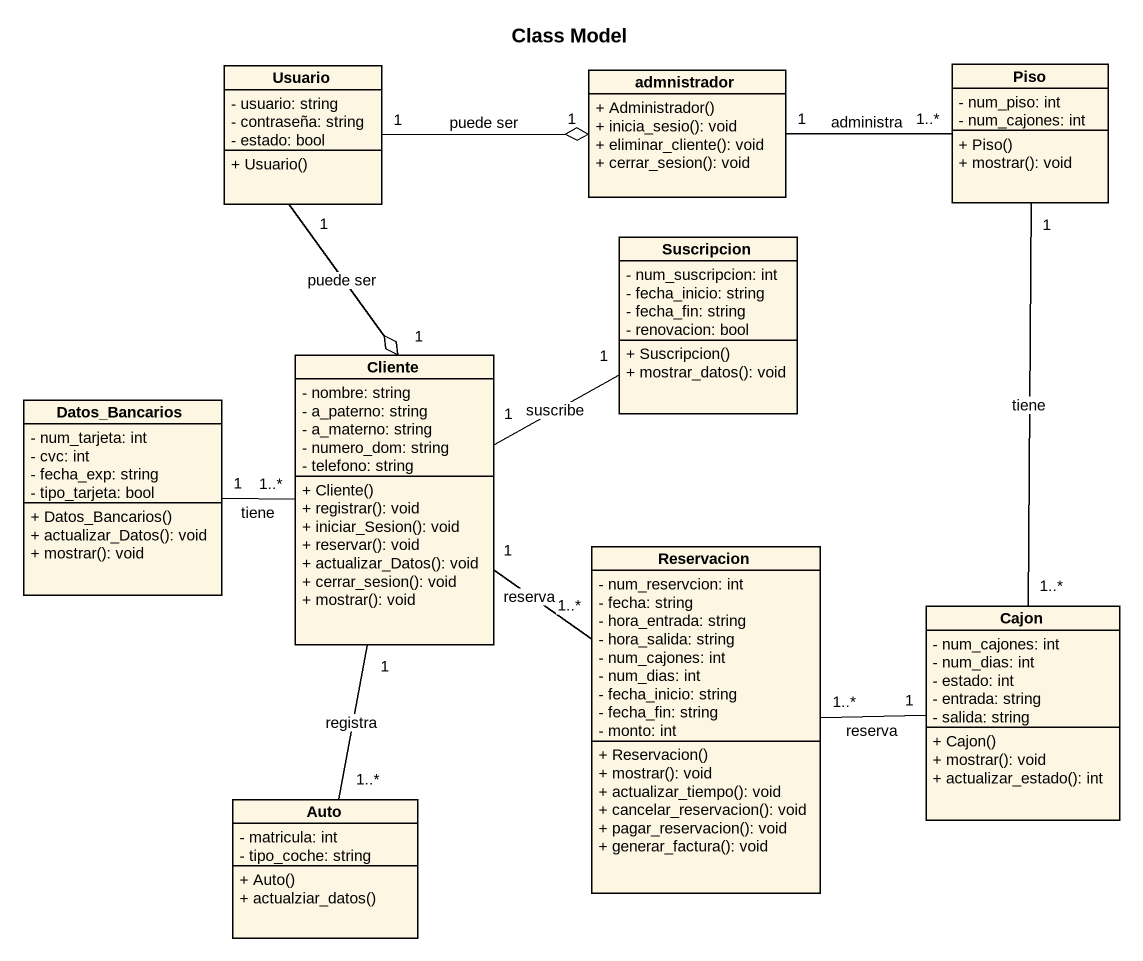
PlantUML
@startuml
title Class Model
hide circle
hide empty members
skinparam classAttributeIconSize 0
class Usuario {
  - usuario: string
  - contraseña: string
  - estado: bool
  + Usuario()
}
class admnistrador {
  + Administrador()
  + inicia_sesio(): void
  + eliminar_cliente(): void
  + cerrar_sesion(): void
}
class Piso {
  - num_piso: int
  - num_cajones: int
  + Piso()
  + mostrar(): void
}
class Suscripcion {
  - num_suscripcion: int
  - fecha_inicio: string
  - fecha_fin: string
  - renovacion: bool
  + Suscripcion()
  + mostrar_datos(): void
}
class Datos_Bancarios {
  - num_tarjeta: int
  - cvc: int
  - fecha_exp: string
  - tipo_tarjeta: bool
  + Datos_Bancarios()
  + actualizar_Datos(): void
  + mostrar(): void
}
class Cliente {
  - nombre: string
  - a_paterno: string
  - a_materno: string
  - numero_dom: string
  - telefono: string
  + Cliente()
  + registrar(): void
  + iniciar_Sesion(): void
  + reservar(): void
  + actualizar_Datos(): void
  + cerrar_sesion(): void
  + mostrar(): void
}
class Reservacion {
  - num_reservcion: int
  - fecha: string
  - hora_entrada: string
  - hora_salida: string
  - num_cajones: int
  - num_dias: int
  - fecha_inicio: string
  - fecha_fin: string
  - monto: int
  + Reservacion()
  + mostrar(): void
  + actualizar_tiempo(): void
  + cancelar_reservacion(): void
  + pagar_reservacion(): void
  + generar_factura(): void
}
class Cajon {
  - num_cajones: int
  - num_dias: int
  - estado: int
  - entrada: string
  - salida: string
  + Cajon()
  + mostrar(): void
  + actualizar_estado(): int
}
class Auto {
  - matricula: int
  - tipo_coche: string
  + Auto()
  + actualziar_datos()
}
Usuario "1" -right-o "1" admnistrador : puede ser
Usuario "1" --o "1" Cliente : puede ser
admnistrador "1" -right- "1..*" Piso : administra
Piso "1" -- "1..*" Cajon : tiene
Datos_Bancarios "1" -right- "1..*" Cliente : tiene
Cliente "1" -right- "1" Suscripcion : suscribe
Cliente "1" -- "1..*" Reservacion : reserva
Cajon "1" -left- "1..*" Reservacion : reserva
Auto "1..*" -up- "1" Cliente : registra
@enduml
